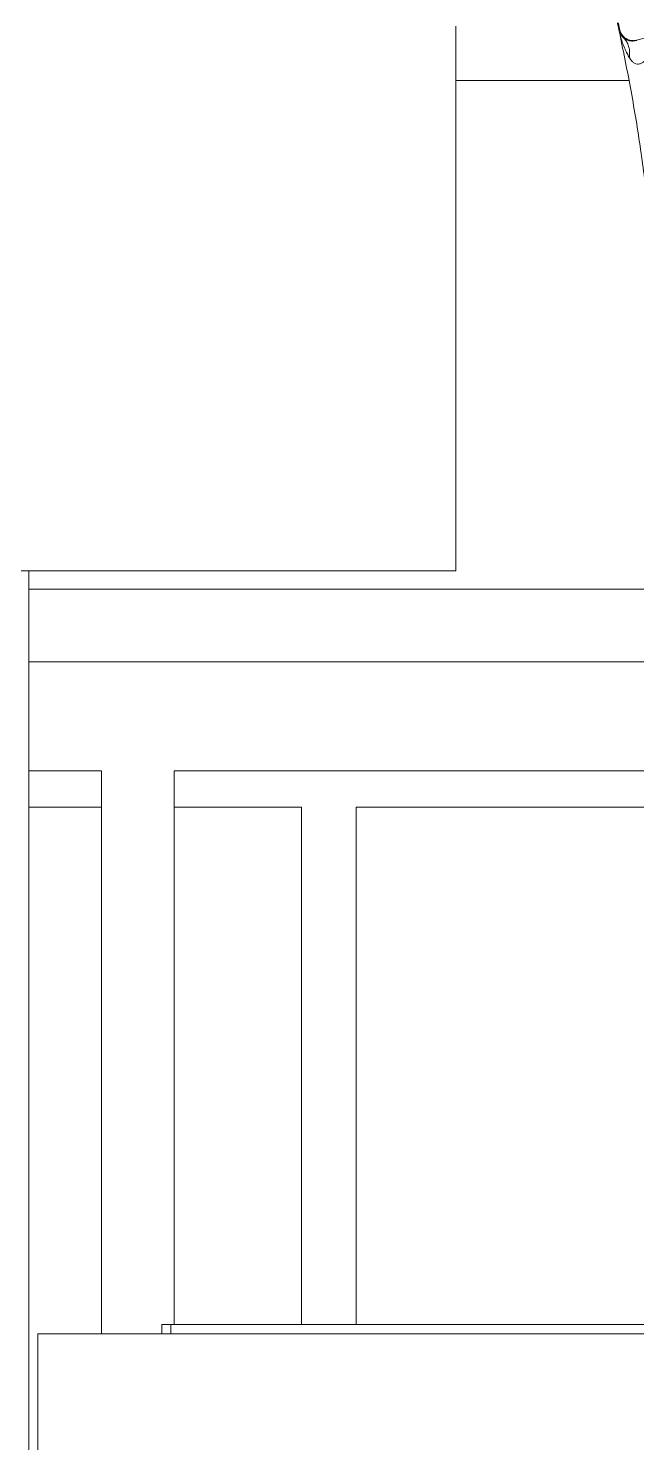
# Model space of a CAD drawing. Header units: millimetres. Extents: x 169 to 14583, y -399 to 10804.
# Drawn here: x 12394 to 12729, y 1616 to 2395 of the extents above; entities that cross this region are included whole.
import ezdxf

# ---------------------------------------------------------------- set-up
doc = ezdxf.new("R2010")
doc.units = ezdxf.units.MM
doc.header["$LTSCALE"] = 35

msp = doc.modelspace()

# ---------------------------------------------------------------- linework, layer by layer
at = {"color": 7, "linetype": 'Continuous', "lineweight": 18}
for p, q in [((12629.243, 2396.159), (12629.243, 2096.159)), ((12739.904, 2391.409), (12728.626, 2388.452)), ((12724.449, 2366.159), (12629.243, 2366.159)), ((12629.243, 2096.159), (12249.243, 2096.159)), ((12394.243, 2086.159), (12394.243, 2096.159)), ((12394.243, 2086.159), (12394.243, 2046.159)), ((12394.243, 2086.159), (12738.056, 2086.159)), ((12394.243, 2046.159), (12757.983, 2046.159)), ((12394.243, 2046.159), (12394.243, 1986.159)), ((12394.243, 1986.159), (12434.243, 1986.159)), ((12394.243, 1076.159), (12394.243, 1986.159)), ((12434.243, 1986.159), (12434.243, 1676.159)), ((12474.243, 1681.159), (12474.243, 1986.159)), ((12474.243, 1986.159), (12786.011, 1986.159)), ((12394.243, 1966.159), (12434.243, 1966.159)), ((12474.243, 1966.159), (12544.243, 1966.159)), ((12544.243, 1681.159), (12544.243, 1966.159)), ((12574.243, 1966.159), (12574.243, 1681.159)), ((12574.243, 1966.159), (12795.354, 1966.159)), ((12399.243, 1676.159), (12399.243, 1076.159)), ((12816.084, 1676.159), (12399.243, 1676.159)), ((12467.344, 1681.159), (12467.344, 1676.159)), ((12467.344, 1681.159), (12472.344, 1681.159)), ((12472.344, 1681.159), (12472.344, 1676.159)), ((12816.172, 1681.159), (12472.344, 1681.159))]:
    msp.add_line(p, q, dxfattribs=at)
for points, knots in [([(12718.058, 2397.899), (12718.217, 2397.175), (12718.501, 2395.882), (12718.781, 2394.588), (12718.904, 2394.018)], [0, 0, 0, 0, 0.56, 1, 1, 1, 1]), ([(12718.546, 2398.006), (12718.705, 2397.282), (12718.989, 2395.988), (12719.27, 2394.693), (12719.393, 2394.124)], [0, 0, 0, 0, 0.5599999, 1, 1, 1, 1]), ([(12718.904, 2394.018), (12721.084, 2383.442), (12725.445, 2362.29), (12730.68, 2330.315), (12734.946, 2298.201), (12738.165, 2265.962), (12740.29, 2233.636), (12741.361, 2206.386), (12741.316, 2189.92), (12741.301, 2184.252)], [0, 0, 0, 0, 0.1532588, 0.3065175, 0.4597763, 0.613035, 0.7662938, 0.9195525, 1, 1, 1, 1]), ([(12719.357, 2392.079), (12719.486, 2391.58), (12719.742, 2390.593), (12720.189, 2389.073), (12720.674, 2387.571), (12721.347, 2385.675), (12722.224, 2383.495), (12723.366, 2381.03), (12724.24, 2379.48), (12724.671, 2378.717)], [0, 0, 0, 0, 0.1071973, 0.2120846, 0.329388, 0.4354749, 0.6303452, 0.8178918, 1, 1, 1, 1]), ([(12728.626, 2388.452), (12728.131, 2388.354), (12727.14, 2388.158), (12725.617, 2388.251), (12724.143, 2388.615), (12722.771, 2389.271), (12721.565, 2390.199), (12720.574, 2391.349), (12719.803, 2392.665), (12719.529, 2393.638), (12719.393, 2394.124)], [0, 0, 0, 0, 0.1249733, 0.25, 0.3750267, 0.5, 0.6249733, 0.75, 0.8750267, 1, 1, 1, 1]), ([(12724.671, 2378.717), (12724.75, 2379.949), (12724.911, 2382.438), (12724.152, 2385.546), (12722.925, 2388.069), (12721.801, 2389.279), (12721.244, 2389.878)], [0, 0, 0, 0, 0.27764233, 0.56057143, 0.78235791, 1, 1, 1, 1]), ([(12721.244, 2389.878), (12721.398, 2389.73), (12721.575, 2389.56), (12721.78, 2389.429), (12721.806, 2389.412)], [0, 0, 0, 0, 0.8729983, 1, 1, 1, 1]), ([(12721.806, 2389.412), (12722.114, 2389.198), (12722.954, 2388.613), (12724.556, 2388.063), (12726.597, 2387.819), (12727.956, 2388.111), (12728.675, 2388.265)], [0, 0, 0, 0, 0.1561792, 0.4262121, 0.6962976, 1, 1, 1, 1]), ([(12721.819, 2389.394), (12721.898, 2389.288), (12722.06, 2389.072), (12722.169, 2388.901), (12722.225, 2388.813)], [0, 0, 0, 0, 0.4896426, 1, 1, 1, 1]), ([(12728.626, 2388.452), (12728.636, 2388.416), (12728.653, 2388.352), (12728.668, 2388.291), (12728.675, 2388.265)], [0, 0, 0, 0, 0.5598047, 1, 1, 1, 1]), ([(12724.671, 2378.717), (12725.134, 2378.004), (12725.954, 2376.744), (12727.424, 2375.625), (12728.835, 2375.139), (12730.271, 2375.236), (12731.735, 2375.855), (12733.259, 2377.096), (12734.853, 2379.085), (12735.674, 2380.865), (12736.135, 2381.867)], [0, 0, 0, 0, 0.1577271, 0.2789165, 0.3818941, 0.477053, 0.5787531, 0.6868231, 0.8238912, 1, 1, 1, 1])]:
    msp.add_open_spline(points, degree=3, knots=knots, dxfattribs=at)
for points in [[(12719.393, 2394.124), (12719.329, 2394.11), (12719.201, 2394.082), (12719.039, 2394.047), (12718.926, 2394.023), (12718.911, 2394.02), (12718.904, 2394.018)], [(12718.904, 2394.018), (12719.137, 2393.239), (12719.602, 2391.682), (12720.697, 2390.479), (12721.244, 2389.878)]]:
    msp.add_open_spline(points, degree=3, dxfattribs=at)

doc.saveas('drawing.dxf')
